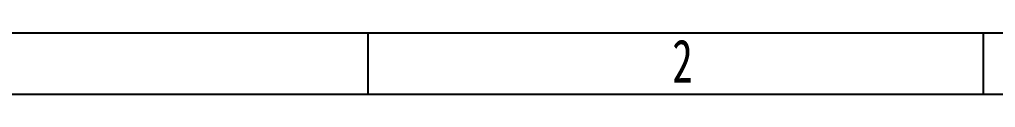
# Model space of a CAD drawing. Header units: millimetres. Extents: x -2889 to 8174, y 2447 to 8478.
# Drawn here: x 1525.5 to 1604.8, y 3332.2 to 3337.2 of the extents above; entities that cross this region are included whole.
import ezdxf

# ---------------------------------------------------------------- set-up
doc = ezdxf.new("R2010")
doc.units = ezdxf.units.MM
for name, color, linetype in [('10', 7, 'Continuous'), ('5', 7, 'Continuous'), ('9', 7, 'Continuous')]:
    doc.layers.add(name, color=color, linetype=linetype)
doc.styles.add('SLDTEXTSTYLE4', font='TXT', dxfattribs={"width": 0.7})

msp = doc.modelspace()

# ---------------------------------------------------------------- linework, layer by layer
at = {"layer": '5', "color": 7, "lineweight": 25}
msp.add_line((1483.856, 3337.158), (1898.856, 3337.158), dxfattribs=at)
at = {"layer": '5'}
for p, q in [((1553.856, 3332.158), (1553.856, 3337.158)), ((1603.856, 3332.158), (1603.856, 3337.158))]:
    msp.add_line(p, q, dxfattribs=at)
at = {"layer": '9', "color": 7}
msp.add_line((1483.856, 3332.158), (1903.856, 3332.158), dxfattribs=at)

# ---------------------------------------------------------------- texts
at = {"layer": '10', "insert": (1579.401, 3336.615), "char_height": 3.5, "attachment_point": 2, "style": 'SLDTEXTSTYLE4'}
msp.add_mtext('2', dxfattribs=at)

doc.saveas('drawing.dxf')
